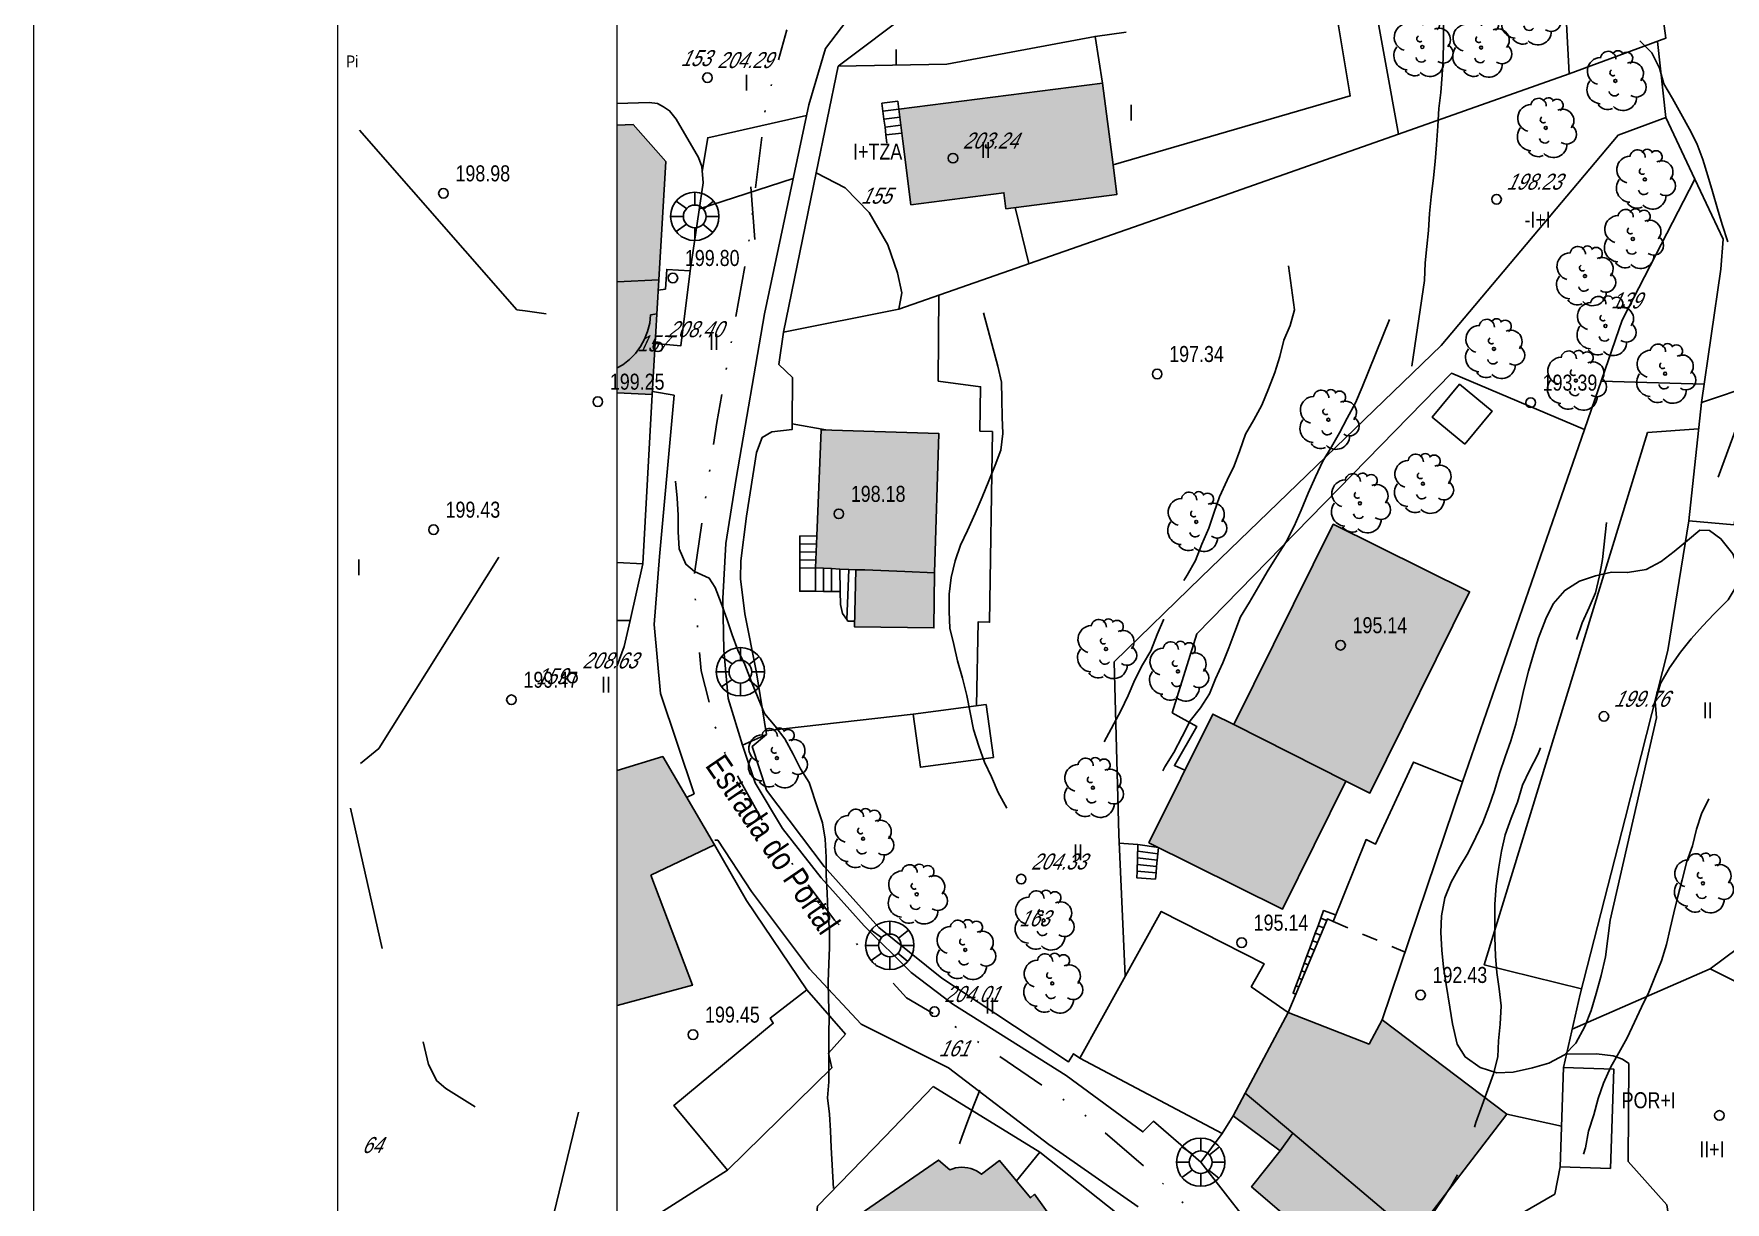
# Model space of a CAD drawing. Header units: metres. Extents: x 523256 to 524015, y 4669220 to 4669814.
# Drawn here: x 523256.1 to 523361.8, y 4669405.9 to 4669478.9 of the extents above; entities that cross this region are included whole.
import ezdxf

# ---------------------------------------------------------------- set-up
doc = ezdxf.new("R2010")
doc.units = ezdxf.units.M
doc.header["$MEASUREMENT"] = 0
doc.linetypes.add('DISCONT', pattern=[2, 1, -1])
doc.linetypes.add('MORSE_D', pattern=[31.75, 12.7, -6.35, 0, -6.35, 0, -6.35])
for name, color, linetype in [('031006 Cota terreno', 9, 'Continuous'), ('031007 Cota edificio', 7, 'Continuous'), ('032011 Curva cada 1 m', 40, 'Continuous'), ('033006 Texto cota terreno', 9, 'Continuous'), ('033007 Texto cota edificio', 9, 'Continuous'), ('052004 Porche Tejavana', 7, 'Continuous'), ('052006 Division alturas', 9, 'Continuous'), ('052007 Medianera principal', 7, 'Continuous'), ('052016 Cobertizo', 7, 'Continuous'), ('052019 Cubierta edificio auxiliar', 9, 'DISCONT'), ('052020 Edificacion alero', 2, 'Continuous'), ('052027 Edificacion por pie_alero', 2, 'Continuous'), ('052028 Edificacion pie nuevo', 2, 'Continuous'), ('053000 Textos varios', 7, 'Continuous'), ('053006 Texto altura edificio', 7, 'Continuous'), ('053009 Texto altura edificio predominante', 7, 'Continuous'), ('063001 Texto via urbana', 7, 'Continuous'), ('063002 Texto portal', 7, 'Continuous'), ('072001 Borde aglomerado u hormigon', 7, 'Continuous'), ('072004 Bordillo Acera', 1, 'Continuous'), ('072013 Escaleras', 1, 'Continuous'), ('072027 Pavimento', 9, 'Continuous'), ('082001 Valla Alambrada', 7, 'ALAMBRADA'), ('082002 Muro Tapia', 6, 'Continuous'), ('082003 Puerta', 7, 'Continuous'), ('101001 Arbol', 3, 'Continuous'), ('102002 Zona arbolada', 3, 'MASA'), ('102006 Seto', 3, 'SETO'), ('141001 Farola baculo', 7, 'Continuous'), ('192006 Paso cebra', 9, 'Continuous'), ('202001 Eje Calle', 254, 'MORSE_D'), ('990001 Sombreados', 7, 'Continuous')]:
    doc.layers.add(name, color=color, linetype=linetype)
doc.layers.add('992006 Lineas cajetin', color=7, linetype='Continuous', lineweight=0)
doc.styles.get("Standard").update_dxf_attribs({"font": 'arial.ttf'})
doc.linetypes.add('ALAMBRADA', pattern='A,3,[131,GEOGRAMA.SHX,S=0.5,R=0,X=0,Y=0],3', length=6)
doc.linetypes.add('MASA', pattern='A,0.0001,[130,GEOGRAMA.SHX,S=0.5,R=180,X=0,Y=0],-2.9', length=2.9001)
doc.linetypes.add('SETO', pattern='A,0,-1.2,1,[135,GEOGRAMA.SHX,S=0.4,R=0,X=0.5,Y=-0.5],1', length=3.2)

# ---------------------------------------------------------------- blocks, each defined once
blk = doc.blocks.new('COTAP')
at = {"color": 0}
blk.add_circle((0, 0), 0.3, dxfattribs=at)
blk = doc.blocks.new('FAROLAG')
at = {"color": 0}
for p, q in [((0, 0.71), (0, 1.51)), ((-0.71, 0), (-1.51, 0)), ((-1.17, 0.96), (-0.51, 0.49)), ((1.17, 0.95), (0.55, 0.45)), ((0.71, 0), (1.51, 0)), ((-1.17, -0.95), (-0.51, -0.48)), ((0, -0.71), (0, -1.51)), ((1.13, -1), (0.51, -0.49))]:
    blk.add_line(p, q, dxfattribs=at)
for radius in [1.51, 0.71]:
    blk.add_circle((0, 0), radius, dxfattribs=at)
blk = doc.blocks.new('ARBOL')
at = {"color": 0}
blk.add_circle((0, 0), 0.0939, dxfattribs=at)
for centre, radius, start, end in [((-0.9, 0.61), 0.852, 92.28, 254.58), ((-0.45, 1.37), 0.48, 359.2878, 173.6078), ((0.16, 1.55), 0.336, 23.1565, 160.4665), ((0.7, 1.41), 0.384, 301.578, 139.328), ((1.05, 0.46), 0.708, 319.8556, 114.7656), ((-0.15, 0.51), 0.192, 119.14, 310.56), ((1.31, -0.4), 0.612, 235.5275, 62.0275), ((-0.89, -0.54), 0.888, 142.64, 266.54), ((-0.06, -0.61), 0.336, 189.64, 323.88), ((0.48, -1), 0.852, 224.67, 0.24), ((-0.48, -1.08), 0.72, 213.78, 295.32)]:
    blk.add_arc(centre, radius, start, end, dxfattribs=at)

msp = doc.modelspace()

# ---------------------------------------------------------------- hatches: boundary and pattern name
at = {"layer": '990001 Sombreados', "true_color": 0xafafaf}
for points in [[(523322.89849, 4669475.85038), (523310.15849, 4669474.22038), (523310.21849, 4669473.73038), (523310.28849, 4669473.23038), (523310.34849, 4669472.73038), (523310.41849, 4669472.22038), (523310.91849, 4669468.25038), (523316.72849, 4669469.00038), (523316.85849, 4669468.00038), (523323.78849, 4669468.89038), (523323.54849, 4669470.75038)], [(523292.54849, 4669473.21679), (523292.54849, 4669463.43026), (523295.16648, 4669463.55029), (523295.59849, 4669470.95038), (523293.55849, 4669473.26038)], [(523292.54849, 4669463.43026), (523295.16648, 4669463.55029), (523294.74849, 4669456.39038), (523292.54849, 4669456.49375)], [(523305.30849, 4669454.18038), (523305.02849, 4669447.55038), (523305.00849, 4669447.05038), (523304.98849, 4669446.55038), (523304.96849, 4669446.05038), (523304.94849, 4669445.55038), (523305.44849, 4669445.53038), (523305.94849, 4669445.51038), (523306.47849, 4669445.48038), (523307.03849, 4669445.46038), (523307.47849, 4669445.44038), (523307.38849, 4669441.87038), (523312.35849, 4669441.80038), (523312.39849, 4669445.24038), (523312.66849, 4669453.95038)], [(523338.09849, 4669432.23038), (523339.60849, 4669431.48038), (523345.83849, 4669444.06038), (523337.31849, 4669448.28038), (523331.10849, 4669435.76038)], [(523338.09849, 4669432.23038), (523334.13849, 4669424.22038), (523325.78849, 4669428.37038), (523329.77849, 4669436.42038), (523331.10849, 4669435.76038)], [(523292.54849, 4669418.20577), (523292.54849, 4669432.88941), (523295.40849, 4669433.76038), (523298.64849, 4669428.25038), (523294.65849, 4669426.35038), (523297.25849, 4669419.47038)], [(523331.81023, 4669412.72892), (523334.49849, 4669417.77038), (523339.55849, 4669415.79038), (523340.36849, 4669417.31038), (523348.16849, 4669411.42038), (523342.34849, 4669403.83038), (523341.93849, 4669404.18038), (523334.79065, 4669410.21336)], [(523333.99849, 4669409.12038), (523334.79065, 4669410.21336), (523331.81023, 4669412.72892), (523331.04849, 4669411.30038)], [(523333.99849, 4669409.12038), (523332.20849, 4669406.87038), (523334.66849, 4669404.76038), (523333.21849, 4669403.03038), (523336.26849, 4669397.41038), (523336.27853, 4669397.39043), (523341.10849, 4669403.16038), (523341.93849, 4669404.18038), (523334.79065, 4669410.21336)], [(523321.44849, 4669402.49038), (523318.63849, 4669406.41038), (523318.39849, 4669406.18038), (523316.45849, 4669408.51038), (523315.33849, 4669407.66038), (523315.17849, 4669407.77038), (523315.01849, 4669407.87038), (523314.83849, 4669407.95038), (523314.65849, 4669408.01038), (523314.46849, 4669408.05038), (523314.27849, 4669408.08038), (523314.08849, 4669408.09038), (523313.89849, 4669408.08038), (523313.70849, 4669408.05038), (523313.52849, 4669408.00038), (523313.34849, 4669407.93038), (523312.64849, 4669408.54038), (523306.53849, 4669404.32038), (523313.25849, 4669394.97038), (523317.18849, 4669397.81038), (523322.19849, 4669401.44038)]]:
    msp.add_hatch(color=253, dxfattribs=at).paths.add_polyline_path(points, flags=0)

# ---------------------------------------------------------------- linework, layer by layer
at = {"layer": '032011 Curva cada 1 m'}
for points, elevation in [([(523344.07, 4669482.08), (523344.19, 4669480.58), (523344.2, 4669479.47), (523344.2, 4669478.41), (523344.19, 4669477.38), (523344.13, 4669476.36), (523344.03, 4669475.26), (523343.92, 4669474.26), (523343.85, 4669473.16), (523343.76, 4669472), (523343.69, 4669470.95), (523343.57, 4669469.93), (523343.43, 4669468.75), (523343.34, 4669467.71), (523343.27, 4669466.64), (523343.17, 4669465.63), (523343.06, 4669464.61), (523343.02, 4669463.51), (523342.22, 4669458.15)], 194), ([(523356.47, 4669478.5), (523357.22, 4669477.75), (523357.71, 4669476.78), (523357.98, 4669475.8), (523358.52, 4669474.88), (523359.04, 4669473.95), (523359.58, 4669472.98), (523360.04, 4669472.08), (523360.42, 4669471.07), (523360.72, 4669470.05), (523361.02, 4669469.07), (523361.34, 4669467.99), (523361.63, 4669467.02), (523361.98, 4669465.92)], 193), ([(523276.45, 4669472.9), (523286.29, 4669461.69), (523286.8, 4669461.61), (523288.11, 4669461.44)], 199), ([(523301.16, 4669466.07), (523300.91, 4669469.37)], 198), ([(523327.97, 4669444.77), (523328.18, 4669445.1), (523328.71, 4669446.01), (523329.09, 4669447.03), (523329.53, 4669448.03), (523329.88, 4669449.04), (523330.21, 4669449.99), (523330.69, 4669451.03), (523331.12, 4669451.94), (523331.48, 4669452.88), (523331.83, 4669453.9), (523332.35, 4669454.81), (523332.85, 4669455.73), (523333.27, 4669456.75), (523333.67, 4669457.76), (523333.97, 4669458.76), (523334.22, 4669459.78), (523334.63, 4669460.71), (523334.9, 4669461.68), (523334.51, 4669464.42)], 197), ([(523316.92, 4669430.54), (523316.38, 4669431.52), (523315.95, 4669432.5), (523315.51, 4669433.42), (523315.16, 4669434.42), (523314.82, 4669435.45), (523314.63, 4669436.52), (523314.41, 4669437.58), (523314.14, 4669438.65), (523313.83, 4669439.74), (523313.59, 4669440.77), (523313.34, 4669441.79), (523313.3, 4669442.82), (523313.31, 4669443.91), (523313.43, 4669444.96), (523313.68, 4669445.99), (523314.01, 4669446.97), (523314.46, 4669447.89), (523314.94, 4669448.96), (523315.36, 4669449.97), (523315.79, 4669451), (523316.19, 4669451.98), (523316.54, 4669452.92), (523316.66, 4669453.95), (523316.63, 4669454.97), (523316.59, 4669456.1), (523316.57, 4669457.15), (523316.35, 4669458.17), (523315.46, 4669461.49)], 198), ([(523326.66, 4669432.87), (523326.78, 4669433.12), (523327.36, 4669434.01), (523327.88, 4669435.02), (523328.37, 4669435.99), (523329.01, 4669436.8), (523329.57, 4669437.68), (523329.95, 4669438.62), (523330.41, 4669439.62), (523330.79, 4669440.56), (523331.16, 4669441.55), (523331.51, 4669442.49), (523332.08, 4669443.42), (523332.67, 4669444.41), (523333.18, 4669445.3), (523333.77, 4669446.24), (523334.38, 4669447.18), (523334.87, 4669448.17), (523335.3, 4669449.16), (523335.74, 4669450.22), (523336.2, 4669451.24), (523336.66, 4669452.23), (523337.21, 4669453.12), (523337.7, 4669454), (523338.18, 4669454.92), (523338.7, 4669455.86), (523339.13, 4669456.84), (523340.84, 4669461.08)], 196), ([(523362.49, 4669454.28), (523361.37, 4669451.22)], 193), ([(523296.2, 4669450.98), (523296.3, 4669449.92), (523296.36, 4669448.85), (523296.38, 4669447.8), (523296.44, 4669446.75), (523296.84, 4669445.78), (523297.39, 4669445.32), (523298.31, 4669444.91), (523298.69, 4669444.33), (523299.05, 4669443.35), (523299.42, 4669442.36), (523299.75, 4669441.36), (523300.09, 4669440.41), (523300.54, 4669439.51), (523300.95, 4669438.43), (523301.36, 4669437.42), (523301.77, 4669436.45), (523302.43, 4669435.67), (523303.03, 4669434.86), (523303.55, 4669433.91), (523304.01, 4669433), (523304.55, 4669432.13), (523304.59, 4669432.02), (523305.05, 4669430.61), (523305.4, 4669429.61), (523305.55, 4669428.6), (523305.61, 4669427.48), (523305.62, 4669426.34), (523305.68, 4669425.25), (523305.73, 4669424.07), (523305.82, 4669422.91), (523305.82, 4669421.83), (523305.78, 4669420.81), (523305.74, 4669419.68), (523305.76, 4669418.6), (523305.8, 4669417.48), (523305.78, 4669416.45), (523305.79, 4669415.43), (523305.79, 4669414.43), (523305.79, 4669413.43), (523305.71, 4669412.43), (523305.82, 4669411.41), (523305.89, 4669410.36), (523305.93, 4669409.32), (523306.07, 4669406.77)], 199), ([(523354.39, 4669448.38), (523354.15, 4669446.08), (523353.95, 4669445.06), (523353.7, 4669443.99), (523353.3, 4669443.07), (523352.88, 4669442.11), (523352.51, 4669441.08)], 192), ([(523285.17, 4669446.22), (523277.66, 4669434.27), (523276.51, 4669433.33)], 199), ([(523323, 4669434.68), (523324.03, 4669436.61), (523324.49, 4669437.57), (523324.92, 4669438.56), (523325.4, 4669439.5), (523325.91, 4669440.36), (523326.3, 4669441.38), (523326.7, 4669442.31), (523326.71, 4669442.34)], 197), ([(523350.27, 4669434.31), (523350.1, 4669433.88), (523349.57, 4669432.88), (523349.14, 4669431.97), (523348.83, 4669430.92), (523348.43, 4669429.9), (523348.05, 4669428.87), (523347.82, 4669427.84), (523347.67, 4669426.84), (523347.5, 4669425.69), (523347.41, 4669424.54), (523347.42, 4669423.52), (523347.41, 4669422.47), (523347.45, 4669421.29), (523347.54, 4669420.26), (523347.68, 4669419.24), (523347.81, 4669418.18), (523347.74, 4669417.03), (523347.65, 4669415.99), (523347.6, 4669414.99), (523347.33, 4669413.94), (523346.98, 4669412.95), (523346.62, 4669411.98), (523346.22, 4669410.89), (523346.14, 4669410.59)], 192), ([(523360.78, 4669431.11), (523360.32, 4669430.19), (523360.02, 4669429.23), (523359.77, 4669428.18), (523359.42, 4669427.21), (523359.12, 4669426.06), (523358.85, 4669425.02), (523358.6, 4669424), (523358.37, 4669423.01), (523358.14, 4669422.02), (523357.82, 4669420.99), (523357.41, 4669419.98), (523357.03, 4669419.03), (523356.58, 4669418.1), (523356.14, 4669417.16), (523355.68, 4669416.19), (523355.17, 4669415.25), (523354.66, 4669414.37), (523354.2, 4669413.35), (523353.87, 4669412.39), (523353.6, 4669411.37), (523353.27, 4669410.34), (523353.08, 4669409.3), (523352.96, 4669408.91)], 191), ([(523275.88, 4669430.54), (523277.86, 4669421.76)], 199), ([(523280.43, 4669415.93), (523280.76, 4669414.52), (523281.28, 4669413.49), (523281.85, 4669413.01), (523283.69, 4669411.87)], 199), ([(523313.96, 4669409.56), (523314.1, 4669409.98), (523314.48, 4669411), (523314.85, 4669411.98), (523315.22, 4669412.9)], 196), ([(523288.6, 4669405.19), (523290.14, 4669411.53)], 198), ([(523345.09, 4669407.62), (523344.67, 4669406.89), (523344.1, 4669406.04), (523343.52, 4669405.18)], 192)]:
    msp.add_lwpolyline(points, dxfattribs=dict(at, elevation=elevation))
at = {"layer": '052004 Porche Tejavana', "flags": 128}
for points in [[(523310.15849, 4669461.73038), (523302.94849, 4669460.29038), (523304.98849, 4669470.24038), (523306.79849, 4669469.31038), (523308.30849, 4669467.76038), (523309.46849, 4669465.75038), (523310.06849, 4669463.99038), (523310.34849, 4669462.75038), (523310.15849, 4669461.73038)], [(523363.68849, 4669457.01038), (523362.37849, 4669448.24038), (523359.53849, 4669448.50038), (523360.32849, 4669455.89038), (523363.68849, 4669457.01038)], [(523315.62849, 4669437.02038), (523311.05849, 4669436.40038), (523311.50849, 4669433.09038), (523316.07849, 4669433.71038), (523315.62849, 4669437.02038)], [(523340.36849, 4669417.31038), (523345.38849, 4669432.18038), (523342.32849, 4669433.41038), (523339.94849, 4669428.28038), (523339.36849, 4669428.57038), (523337.29849, 4669423.45038), (523336.94849, 4669423.61038), (523334.49849, 4669417.77038)], [(523373.70849, 4669419.56038), (523368.03849, 4669421.95038), (523368.47849, 4669424.36038), (523370.06849, 4669426.04038), (523369.41849, 4669426.84038), (523360.86849, 4669420.50038), (523370.03849, 4669415.92038), (523371.05849, 4669418.04038), (523373.69849, 4669417.00038), (523374.58849, 4669418.87038)], [(523331.04849, 4669411.30038), (523330.37849, 4669410.21038), (523321.47849, 4669414.92038), (523326.55849, 4669424.08038), (523332.98849, 4669420.81038), (523332.18849, 4669419.37038), (523334.49849, 4669417.77038)], [(523354.63849, 4669408.01038), (523354.85849, 4669414.22038), (523351.70849, 4669414.33038), (523351.49849, 4669408.12038), (523354.63849, 4669408.01038)]]:
    msp.add_lwpolyline(points, dxfattribs=at)
at = {"layer": '052006 Division alturas', "flags": 128}
for points in [[(523295.04849, 4669461.42038), (523294.64849, 4669461.36038), (523294.58849, 4669460.84038), (523294.45849, 4669460.33038), (523294.26849, 4669459.84038), (523294.00849, 4669459.38038), (523293.69849, 4669458.95038), (523293.32849, 4669458.58038), (523292.90849, 4669458.25038), (523292.54849, 4669458.04691)], [(523307.47849, 4669445.44038), (523307.53849, 4669445.44038), (523308.03849, 4669445.42038), (523308.52849, 4669445.40038), (523309.02849, 4669445.38038), (523309.52849, 4669445.36038), (523310.02849, 4669445.34038), (523310.52849, 4669445.32038), (523312.39849, 4669445.24038)]]:
    msp.add_lwpolyline(points, dxfattribs=at)
at = {"layer": '052007 Medianera principal', "flags": 128}
for points in [[(523292.54849, 4669463.43026), (523295.16648, 4669463.55029)], [(523331.10849, 4669435.76038), (523338.09849, 4669432.23038)], [(523334.79065, 4669410.21336), (523331.81023, 4669412.72892)], [(523333.99849, 4669409.12038), (523334.79065, 4669410.21336)], [(523341.93849, 4669404.18038), (523334.79065, 4669410.21336)]]:
    msp.add_lwpolyline(points, dxfattribs=at)
at = {"layer": '052016 Cobertizo', "flags": 128}
for points in [[(523352.05849, 4669476.42038), (523351.70849, 4669483.14038), (523357.31849, 4669484.54038), (523358.10849, 4669478.66038), (523352.05849, 4669476.42038)], [(523337.44849, 4669480.56038), (523338.37849, 4669475.05038), (523323.54849, 4669470.75038)], [(523322.89849, 4669475.85038), (523322.42849, 4669478.77038), (523324.37849, 4669479.04038)], [(523294.74849, 4669456.39038), (523294.16849, 4669445.81038), (523292.54849, 4669445.88147)], [(523345.53849, 4669453.29038), (523347.23849, 4669455.35038), (523345.20849, 4669457.03038), (523343.49849, 4669454.97038), (523345.53849, 4669453.29038)], [(523306.81849, 4669416.42038), (523305.75849, 4669415.22038), (523305.96849, 4669414.30038), (523299.45849, 4669407.90038), (523296.10849, 4669411.96038), (523302.30849, 4669417.09038), (523302.12849, 4669417.41038), (523304.40849, 4669419.19038), (523306.81849, 4669416.42038)]]:
    msp.add_lwpolyline(points, dxfattribs=at)
at = {"layer": '052019 Cubierta edificio auxiliar', "flags": 128}
msp.add_lwpolyline([(523337.29849, 4669423.45038), (523341.79849, 4669421.54038)], dxfattribs=at)
at = {"layer": '052020 Edificacion alero', "flags": 128}
for points in [[(523294.74849, 4669456.39038), (523292.54849, 4669456.49375)], [(523331.10849, 4669435.76038), (523337.31849, 4669448.28038), (523345.83849, 4669444.06038), (523339.60849, 4669431.48038), (523338.09849, 4669432.23038)], [(523325.78849, 4669428.37038), (523329.77849, 4669436.42038), (523331.10849, 4669435.76038)], [(523338.09849, 4669432.23038), (523334.13849, 4669424.22038), (523325.78849, 4669428.37038)], [(523294.65849, 4669426.35038), (523297.25849, 4669419.47038), (523292.54849, 4669418.20577)], [(523341.93849, 4669404.18038), (523342.34849, 4669403.83038), (523348.16849, 4669411.42038), (523340.36849, 4669417.31038), (523339.55849, 4669415.79038), (523334.49849, 4669417.77038), (523331.81023, 4669412.72892)], [(523331.81023, 4669412.72892), (523331.04849, 4669411.30038), (523333.99849, 4669409.12038)], [(523321.44849, 4669402.49038), (523318.63849, 4669406.41038), (523318.39849, 4669406.18038), (523316.45849, 4669408.51038), (523315.33849, 4669407.66038), (523315.17849, 4669407.77038), (523315.01849, 4669407.87038), (523314.83849, 4669407.95038), (523314.65849, 4669408.01038), (523314.46849, 4669408.05038), (523314.27849, 4669408.08038), (523314.08849, 4669408.09038), (523313.89849, 4669408.08038), (523313.70849, 4669408.05038), (523313.52849, 4669408.00038), (523313.34849, 4669407.93038), (523312.64849, 4669408.54038), (523306.53849, 4669404.32038)], [(523333.99849, 4669409.12038), (523332.20849, 4669406.87038), (523334.66849, 4669404.76038), (523333.21849, 4669403.03038)]]:
    msp.add_lwpolyline(points, dxfattribs=at)
at = {"layer": '052027 Edificacion por pie_alero', "flags": 128}
for points in [[(523322.89849, 4669475.85038), (523310.15849, 4669474.22038), (523310.21849, 4669473.73038), (523310.28849, 4669473.23038), (523310.34849, 4669472.73038), (523310.41849, 4669472.22038), (523310.91849, 4669468.25038), (523316.72849, 4669469.00038), (523316.85849, 4669468.00038), (523323.78849, 4669468.89038), (523323.54849, 4669470.75038), (523322.89849, 4669475.85038)], [(523307.47849, 4669445.44038), (523307.03849, 4669445.46038), (523306.47849, 4669445.48038), (523305.94849, 4669445.51038), (523305.44849, 4669445.53038), (523304.94849, 4669445.55038), (523304.96849, 4669446.05038), (523304.98849, 4669446.55038), (523305.00849, 4669447.05038), (523305.02849, 4669447.55038), (523305.30849, 4669454.18038)]]:
    msp.add_lwpolyline(points, dxfattribs=at)
at = {"layer": '052028 Edificacion pie nuevo', "flags": 128}
for points in [[(523292.54849, 4669473.21679), (523293.55849, 4669473.26038), (523295.59849, 4669470.95038), (523295.16648, 4669463.55029)], [(523295.16648, 4669463.55029), (523294.74849, 4669456.39038)], [(523307.47849, 4669445.44038), (523307.38849, 4669441.87038), (523312.35849, 4669441.80038), (523312.39849, 4669445.24038), (523312.66849, 4669453.95038), (523305.30849, 4669454.18038)], [(523294.65849, 4669426.35038), (523298.64849, 4669428.25038), (523295.40849, 4669433.76038), (523292.54849, 4669432.88941)]]:
    msp.add_lwpolyline(points, dxfattribs=at)
at = {"layer": '072001 Borde aglomerado u hormigon', "flags": 128}
for points in [[(523296.89849, 4669431.21038), (523297.36849, 4669431.44038), (523295.26849, 4669437.70038), (523294.87849, 4669442.02038), (523295.20849, 4669446.27038), (523296.11849, 4669456.34038)], [(523329.02849, 4669408.41038), (523326.07849, 4669410.97038), (523325.41849, 4669410.30038), (523320.61849, 4669413.82038), (523313.53849, 4669418.29038), (523310.92849, 4669420.27038), (523307.99849, 4669423.18038), (523305.30849, 4669426.19038), (523302.88849, 4669429.26038), (523301.18849, 4669432.12038), (523300.50849, 4669434.10038), (523300.38849, 4669434.48038)], [(523325.12849, 4669405.62038), (523319.53849, 4669409.51038), (523313.26849, 4669414.31038), (523307.80849, 4669417.03038), (523304.57849, 4669420.49038), (523300.94849, 4669425.32038), (523298.84849, 4669428.53038), (523298.65849, 4669428.54038)], [(523329.02849, 4669408.41038), (523330.37849, 4669410.21038)], [(523333.21849, 4669403.03038), (523329.02849, 4669408.41038)]]:
    msp.add_lwpolyline(points, dxfattribs=at)
at = {"layer": '072004 Bordillo Acera', "flags": 128}
for points in [[(523336.09849, 4669573.16038), (523334.58849, 4669573.84038), (523329.08849, 4669550.69038), (523326.50849, 4669539.38038), (523323.97849, 4669526.85038), (523321.44849, 4669519.14038), (523316.40849, 4669503.48038), (523310.64849, 4669484.68038), (523305.56849, 4669478.01038), (523304.53849, 4669474.50038), (523301.76849, 4669461.42038), (523299.98849, 4669451.13038), (523299.35849, 4669447.07038), (523299.16849, 4669443.63038), (523299.21849, 4669440.40038), (523299.49849, 4669437.39038), (523300.38849, 4669434.48038), (523301.88849, 4669435.14038)], [(523306.37849, 4669476.90038), (523311.04849, 4669480.42038)], [(523297.11849, 4669464.12038), (523297.93849, 4669469.62038), (523297.84849, 4669470.64038), (523297.64849, 4669471.20038), (523296.23849, 4669473.59038), (523295.82849, 4669474.12038), (523295.45849, 4669474.36038), (523295.07849, 4669474.58038), (523294.54849, 4669474.64038), (523292.54849, 4669474.57118)]]:
    msp.add_lwpolyline(points, dxfattribs=at)
at = {"layer": '072013 Escaleras', "flags": 128}
for points in [[(523309.16849, 4669474.10038), (523310.15849, 4669474.22038), (523310.09849, 4669474.72038), (523309.10849, 4669474.59038), (523309.16849, 4669474.10038)], [(523309.16849, 4669474.10038), (523309.22849, 4669473.60038)], [(523309.22849, 4669473.60038), (523310.21849, 4669473.73038)], [(523309.22849, 4669473.60038), (523309.29849, 4669473.10038)], [(523309.29849, 4669473.10038), (523310.28849, 4669473.23038)], [(523309.29849, 4669473.10038), (523309.35849, 4669472.61038)], [(523309.35849, 4669472.61038), (523310.34849, 4669472.73038)], [(523309.35849, 4669472.61038), (523309.41849, 4669472.09038)], [(523303.96849, 4669447.04038), (523303.96849, 4669447.54038), (523305.02849, 4669447.55038)], [(523303.96849, 4669447.04038), (523305.00849, 4669447.05038)], [(523303.96849, 4669446.54038), (523303.96849, 4669447.04038)], [(523303.96849, 4669446.54038), (523304.98849, 4669446.55038)], [(523303.96849, 4669446.04038), (523303.96849, 4669446.54038)], [(523303.96849, 4669446.04038), (523304.96849, 4669446.05038)], [(523303.96849, 4669445.54038), (523303.96849, 4669446.04038)], [(523304.95849, 4669444.09038), (523304.94849, 4669445.55038), (523303.96849, 4669445.54038)], [(523304.95849, 4669444.09038), (523303.96849, 4669444.09038), (523303.96849, 4669445.54038)], [(523305.45849, 4669444.08038), (523305.44849, 4669445.53038)], [(523305.95849, 4669444.08038), (523305.94849, 4669445.51038)], [(523306.48849, 4669444.08038), (523306.47849, 4669445.48038)], [(523306.90849, 4669442.33038), (523306.96849, 4669443.85038), (523307.03849, 4669445.46038)], [(523305.45849, 4669444.08038), (523304.95849, 4669444.09038)], [(523305.95849, 4669444.08038), (523305.45849, 4669444.08038)], [(523306.48849, 4669444.08038), (523305.95849, 4669444.08038)], [(523306.90849, 4669442.33038), (523306.64849, 4669442.70038), (523306.50849, 4669443.26038), (523306.48849, 4669444.08038)], [(523306.90849, 4669442.33038), (523306.97849, 4669442.23038), (523307.40849, 4669442.23038)], [(523326.27472, 4669426.89076), (523326.38849, 4669428.07038), (523325.10849, 4669428.26038), (523325.08055, 4669427.43013)], [(523325.09849, 4669427.84038), (523326.34849, 4669427.68038)], [(523325.05261, 4669426.6), (523325.03849, 4669426.18038), (523326.19849, 4669426.10038), (523326.23613, 4669426.4906)], [(523325.05261, 4669426.6), (523325.08055, 4669427.43013)], [(523325.05261, 4669426.6), (523326.23613, 4669426.4906)], [(523325.06849, 4669427.01038), (523326.27472, 4669426.89076)], [(523325.08055, 4669427.43013), (523326.30849, 4669427.28038)], [(523326.27472, 4669426.89076), (523326.23613, 4669426.4906)], [(523336.36191, 4669423.18915), (523336.5346, 4669423.65813)], [(523336.5346, 4669423.65813), (523336.70849, 4669424.13038), (523337.45849, 4669423.86038)], [(523336.90849, 4669423.52038), (523336.5346, 4669423.65813)], [(523335.84262, 4669421.77887), (523336.18921, 4669422.72013)], [(523336.32849, 4669422.14038), (523336.01849, 4669422.25038)], [(523336.18921, 4669422.72013), (523336.36191, 4669423.18915)], [(523336.52849, 4669422.60038), (523336.18921, 4669422.72013)], [(523336.71849, 4669423.06038), (523336.36191, 4669423.18915)], [(523335.15386, 4669419.90834), (523335.66992, 4669421.30985)], [(523335.66992, 4669421.30985), (523335.84262, 4669421.77887)], [(523335.93849, 4669421.21038), (523335.66992, 4669421.30985)], [(523336.13849, 4669421.67038), (523335.84262, 4669421.77887)], [(523335.55849, 4669420.29038), (523335.32849, 4669420.37038)], [(523335.74849, 4669420.75038), (523335.49849, 4669420.84038)], [(523334.97849, 4669418.91038), (523334.80849, 4669418.97038), (523334.98119, 4669419.43939)], [(523334.98119, 4669419.43939), (523335.15386, 4669419.90834)], [(523335.16849, 4669419.37038), (523334.98119, 4669419.43939)], [(523335.35849, 4669419.83038), (523335.15386, 4669419.90834)]]:
    msp.add_lwpolyline(points, dxfattribs=at)
at = {"layer": '072027 Pavimento', "flags": 128}
for points in [[(523312.66849, 4669462.61038), (523312.62849, 4669457.23038), (523315.26849, 4669456.87038), (523315.22849, 4669454.10038), (523316.00849, 4669454.07038), (523315.83849, 4669442.15038), (523315.12849, 4669442.19038), (523315.00849, 4669436.94038)], [(523360.49849, 4669457.04038), (523354.05849, 4669457.22038)], [(523360.14849, 4669454.25038), (523356.95849, 4669454.01038), (523346.74849, 4669420.74038), (523352.82849, 4669419.25038)], [(523311.05849, 4669436.40038), (523301.85849, 4669435.36038)], [(523351.89849, 4669415.16038), (523353.76849, 4669415.19038), (523354.81849, 4669415.05038), (523355.38849, 4669414.85038), (523355.77849, 4669414.57038), (523355.73849, 4669408.46038), (523358.15849, 4669405.74038), (523358.27849, 4669404.93038), (523357.92849, 4669404.04038), (523357.48849, 4669403.73038), (523356.77849, 4669403.63038), (523354.83849, 4669403.44038), (523353.97849, 4669402.08038), (523355.77849, 4669400.33038), (523356.62849, 4669398.52038), (523356.90849, 4669397.41038), (523356.69849, 4669396.33038), (523356.21849, 4669395.00038), (523358.71849, 4669392.92038)], [(523351.58849, 4669410.67038), (523348.16849, 4669411.42038)]]:
    msp.add_lwpolyline(points, dxfattribs=at)
at = {"layer": '082001 Valla Alambrada', "flags": 128}
for points in [[(523341.38813, 4669472.66237), (523339.76849, 4669481.63038)], [(523358.09849, 4669473.70038), (523357.57849, 4669478.46038)], [(523352.05849, 4669476.42038), (523341.38813, 4669472.66237)], [(523358.09849, 4669473.70038), (523355.11849, 4669472.60038), (523344.05849, 4669459.46038), (523329.05849, 4669444.98038), (523323.62849, 4669439.67038), (523323.91849, 4669428.88038), (523324.30849, 4669420.03038)], [(523359.91652, 4669469.84657), (523358.09849, 4669473.70038)], [(523341.38813, 4669472.66237), (523330.84849, 4669468.95038), (523310.15849, 4669461.73038)], [(523359.91652, 4669469.84657), (523355.36849, 4669461.04038), (523353.01735, 4669454.21087)], [(523361.54849, 4669464.23038), (523361.68849, 4669466.09038), (523359.91652, 4669469.84657)], [(523318.28849, 4669464.57038), (523317.43849, 4669468.08038)], [(523327.24849, 4669436.49038), (523328.77849, 4669441.43038), (523344.69849, 4669457.72038), (523353.01735, 4669454.21087)], [(523353.01735, 4669454.21087), (523351.58849, 4669450.06038), (523345.38849, 4669432.18038)]]:
    msp.add_lwpolyline(points, dxfattribs=at)
at = {"layer": '082002 Muro Tapia', "flags": 128}
for points in [[(523322.42849, 4669478.77038), (523313.15849, 4669477.03038), (523306.37849, 4669476.90038), (523304.98849, 4669470.24038)], [(523294.93849, 4669459.57038), (523296.52849, 4669459.43038), (523297.11849, 4669464.12038), (523295.65849, 4669464.21038), (523295.56849, 4669462.98038), (523295.12849, 4669462.91038)], [(523360.32849, 4669455.89038), (523361.54849, 4669464.23038)], [(523302.94849, 4669460.29038), (523302.66849, 4669458.27038), (523303.50849, 4669457.46038)], [(523296.11849, 4669456.34038), (523294.75849, 4669456.57038)], [(523302.21849, 4669454.05038), (523301.61849, 4669453.71038), (523301.26849, 4669452.77038), (523300.63849, 4669448.78038), (523300.28849, 4669445.99038), (523300.26849, 4669444.86038), (523300.52849, 4669442.68038), (523301.24849, 4669439.11038)], [(523351.70849, 4669414.33038), (523352.73849, 4669418.92038), (523355.56849, 4669429.88038), (523358.21849, 4669440.38038), (523359.53849, 4669448.50038)], [(523293.36737, 4669442.27039), (523294.16849, 4669445.81038)], [(523293.36737, 4669442.27039), (523292.54849, 4669442.27398)], [(523292.99849, 4669440.64038), (523293.36737, 4669442.27039)], [(523328.03849, 4669432.91038), (523327.38849, 4669433.20038), (523328.78849, 4669435.63038), (523327.24849, 4669436.49038)], [(523325.10849, 4669428.26038), (523323.93849, 4669428.34038)], [(523304.40849, 4669419.19038), (523300.63849, 4669424.76038)], [(523352.24849, 4669416.73038), (523360.86849, 4669420.50038)], [(523312.29849, 4669413.13038), (523318.96849, 4669409.04038), (523317.50849, 4669407.25038)], [(523311.91012, 4669391.3216), (523304.82849, 4669403.19038), (523305.08849, 4669405.65038), (523309.28849, 4669410.00038)], [(523292.54849, 4669404.64089), (523293.84849, 4669404.34038), (523299.45849, 4669407.90038)], [(523343.11849, 4669401.76038), (523351.15849, 4669406.42038), (523351.49849, 4669408.12038)]]:
    msp.add_lwpolyline(points, dxfattribs=at)
at = {"layer": '082003 Puerta', "flags": 128}
for points in [[(523303.50849, 4669457.46038), (523303.4907, 4669454.55998)], [(523303.4907, 4669454.55998), (523303.48849, 4669454.20038), (523302.21849, 4669454.05038)], [(523303.4907, 4669454.55998), (523305.60849, 4669454.17038)], [(523292.54849, 4669439.45617), (523292.99849, 4669440.64038)], [(523301.24849, 4669439.11038), (523301.88849, 4669435.14038)], [(523300.63849, 4669424.76038), (523298.64849, 4669428.25038)], [(523309.28849, 4669410.00038), (523312.29849, 4669413.13038)], [(523318.96849, 4669409.04038), (523325.00849, 4669404.24038)]]:
    msp.add_lwpolyline(points, dxfattribs=at)
at = {"layer": '102002 Zona arbolada', "flags": 128}
msp.add_lwpolyline([(523354.61849, 4669423.54038), (523354.33849, 4669421.25038), (523354.05849, 4669420.08038), (523353.73849, 4669418.95038), (523353.42849, 4669417.88038), (523353.04849, 4669416.88038), (523352.46849, 4669415.84038), (523351.75849, 4669415.12038), (523350.79849, 4669414.60038), (523349.75849, 4669414.30038), (523348.56849, 4669414.04038), (523347.53849, 4669414.00038), (523346.49849, 4669414.32038), (523345.55849, 4669414.99038), (523345.06849, 4669415.79038), (523344.76849, 4669417.05038), (523344.59849, 4669418.09038), (523344.36849, 4669419.51038), (523344.19849, 4669420.60038), (523344.09849, 4669421.67038), (523344.02849, 4669422.77038), (523344.07849, 4669423.80038), (523344.29849, 4669424.93038), (523344.68849, 4669425.91038), (523345.19849, 4669426.85038), (523345.73849, 4669427.75038), (523346.21849, 4669428.73038), (523346.66849, 4669429.63038), (523347.04849, 4669430.61038), (523347.39849, 4669431.64038), (523347.70849, 4669432.71038), (523348.05849, 4669433.75038), (523348.40849, 4669434.75038), (523348.72849, 4669435.79038), (523348.97849, 4669436.82038), (523349.22849, 4669437.95038), (523349.51849, 4669439.09038), (523349.82849, 4669440.15038), (523350.14849, 4669441.19038), (523350.59849, 4669442.36038), (523351.06849, 4669443.30038), (523351.77849, 4669444.14038), (523352.70849, 4669444.73038), (523353.70849, 4669445.06038), (523354.70849, 4669445.29038), (523355.70849, 4669445.26038), (523356.87849, 4669445.46038), (523357.80849, 4669445.95038), (523358.61849, 4669446.57038), (523359.44849, 4669447.26038), (523360.21849, 4669447.91038), (523360.83849, 4669447.88038), (523361.54849, 4669447.37038), (523362.29849, 4669446.43038), (523362.65849, 4669445.44038), (523362.56849, 4669444.50038), (523361.98849, 4669443.56038), (523361.12849, 4669442.68038), (523360.38849, 4669441.90038), (523359.67849, 4669441.12038), (523359.00849, 4669440.28038), (523358.33849, 4669439.30038), (523357.75849, 4669438.33038), (523357.43849, 4669437.20038), (523357.51849, 4669436.19038), (523354.61849, 4669423.54038)], dxfattribs=at)
at = {"layer": '102006 Seto', "flags": 128}
msp.add_lwpolyline([(523301.88849, 4669435.14038), (523300.98849, 4669434.38038), (523301.89849, 4669431.67038), (523305.49849, 4669426.89038), (523308.90849, 4669423.07038), (523312.84849, 4669419.92038), (523320.76849, 4669414.69038), (523321.08849, 4669415.19038), (523321.47849, 4669414.92038)], dxfattribs=at)
at = {"layer": '192006 Paso cebra', "flags": 128}
for points in [[(523297.87849, 4669470.32038), (523298.21849, 4669472.44038), (523304.39849, 4669473.82038)], [(523303.55849, 4669469.88038), (523297.69849, 4669468.00038)]]:
    msp.add_lwpolyline(points, dxfattribs=at)
at = {"layer": '202001 Eje Calle', "ltscale": 0.25, "flags": 128}
msp.add_lwpolyline([(523555.17512, 4669297.00038), (523547.92849, 4669300.60038), (523543.07849, 4669305.40038), (523540.39849, 4669311.37038), (523540.35849, 4669312.00038), (523539.96849, 4669318.03038), (523540.33849, 4669328.21038), (523542.07849, 4669338.61038), (523543.07849, 4669346.29038), (523543.07849, 4669355.82038), (523542.76849, 4669363.79038), (523541.77849, 4669373.72038), (523541.02849, 4669382.87038), (523539.65849, 4669391.40038), (523538.55849, 4669399.82038), (523537.07849, 4669413.67038), (523535.01849, 4669422.51038), (523532.40849, 4669426.25038), (523528.60849, 4669428.99038), (523523.63849, 4669435.28038), (523512.94849, 4669449.31038), (523505.04849, 4669458.46038), (523497.96849, 4669466.16038), (523487.88849, 4669477.67038), (523483.03849, 4669482.22038), (523478.80849, 4669484.83038), (523475.56849, 4669485.89038), (523471.58849, 4669486.70038), (523469.52849, 4669486.52038), (523466.54849, 4669485.77038), (523462.03849, 4669481.23038), (523451.64849, 4669466.22038), (523448.09849, 4669460.50038), (523445.66849, 4669456.76038), (523438.71849, 4669448.50038), (523435.29849, 4669445.52038), (523431.07849, 4669443.15038), (523418.32849, 4669436.68038), (523410.00849, 4669432.97038), (523404.72849, 4669430.94038), (523400.10849, 4669428.70038), (523397.86849, 4669425.06038), (523393.80849, 4669415.67038), (523388.76849, 4669402.25038), (523384.98849, 4669394.83038), (523381.90849, 4669389.79038), (523376.58849, 4669381.94038), (523371.54849, 4669375.08038), (523366.08849, 4669369.19038), (523361.74849, 4669366.39038), (523357.82849, 4669365.13038), (523354.60849, 4669365.83038), (523349.56849, 4669368.35038), (523346.34849, 4669370.59038), (523343.40849, 4669373.40038), (523341.43849, 4669376.79038), (523339.15849, 4669381.72038), (523336.80849, 4669389.85038), (523334.06849, 4669397.22038), (523331.02849, 4669402.91038), (523326.09849, 4669407.62038), (523321.49849, 4669411.61038), (523313.97849, 4669416.70038), (523310.63849, 4669418.68038), (523306.14849, 4669423.54038), (523302.04849, 4669429.01038), (523298.93849, 4669434.64038), (523297.79849, 4669439.12038), (523297.33849, 4669444.89038), (523298.78849, 4669454.64038), (523300.75849, 4669465.66038), (523301.82849, 4669474.39038), (523303.15849, 4669479.18038)], dxfattribs=at)
at = {"layer": '992006 Lineas cajetin'}
for points in [[(523256.09698, 4669814.00077), (524015.09698, 4669814.00077), (524015.09698, 4669220.0041), (523256.09698, 4669220.0041)], [(523275.09038, 4669809.00077), (524010.09698, 4669809.00077), (524010.09698, 4669287.31977), (523275.09038, 4669287.31977)]]:
    msp.add_lwpolyline(points, close=True, dxfattribs=at)
msp.add_lwpolyline([(523292.54849, 4669297.00038), (523292.54849, 4669797.00038)], dxfattribs=at)

# ---------------------------------------------------------------- block references
at = {"layer": '031006 Cota terreno'}
for p in [(523281.7, 4669468.96, 198.98), (523296.04, 4669463.67, 199.8), (523326.31, 4669457.67, 197.34), (523291.35, 4669455.94, 199.25), (523349.65, 4669455.88, 193.39), (523306.41, 4669448.93, 198.18), (523281.08, 4669447.94, 199.43), (523337.77, 4669440.72, 195.14), (523285.95, 4669437.31, 199.47), (523331.59, 4669422.13, 195.14), (523342.77, 4669418.86, 192.43), (523297.3, 4669416.38, 199.45)]:
    msp.add_blockref('COTAP', p, dxfattribs=at)
at = {"layer": '031007 Cota edificio'}
for p in [(523298.2, 4669476.19, 204.29), (523313.55, 4669471.16, 203.24), (523347.52, 4669468.59, 198.23), (523295.1, 4669459.37, 208.4), (523289.76, 4669438.67, 208.63), (523354.23, 4669436.27, 199.76), (523317.81, 4669426.1, 204.33), (523312.39, 4669417.82, 204.01), (523361.45, 4669411.33, 198.38)]:
    msp.add_blockref('COTAP', p, dxfattribs=at)
at = {"layer": '101001 Arbol'}
for p in [(523349.61849, 4669480.09038), (523342.87849, 4669478.11038), (523346.55849, 4669478.07038), (523354.94849, 4669475.99038), (523350.59849, 4669473.05038), (523356.78849, 4669469.83038), (523356.03849, 4669466.11038), (523353.04849, 4669463.79038), (523354.32849, 4669460.67038), (523347.35849, 4669459.24038), (523358.05849, 4669457.69038), (523352.47849, 4669457.26038), (523337.00849, 4669454.81038), (523342.91849, 4669450.81038), (523338.97849, 4669449.59038), (523328.74849, 4669448.43038), (523323.10849, 4669440.48038), (523327.60849, 4669439.08038), (523302.53849, 4669433.66038), (523322.28849, 4669431.81038), (523307.92849, 4669428.62038), (523360.41849, 4669425.84038), (523311.27849, 4669425.15038), (523319.20849, 4669423.52038), (523314.30849, 4669421.68038), (523319.74849, 4669419.58038)]:
    msp.add_blockref('ARBOL', p, dxfattribs=at)
at = {"layer": '141001 Farola baculo'}
for p in [(523297.40849, 4669467.52038), (523300.25849, 4669439.06038), (523309.59849, 4669421.96038), (523329.02849, 4669408.41038)]:
    msp.add_blockref('FAROLAG', p, dxfattribs=at)

# ---------------------------------------------------------------- texts
at = {"layer": '033006 Texto cota terreno', "width": 0.8}
for s, p in [('198.98', (523282.45, 4669469.71, 198.98)), ('199.80', (523296.79, 4669464.42, 199.8)), ('197.34', (523327.06, 4669458.42, 197.34)), ('199.25', (523292.1, 4669456.69, 199.25)), ('193.39', (523350.4, 4669456.63, 193.39)), ('199.43', (523281.83, 4669448.69, 199.43)), ('198.18', (523307.16, 4669449.68, 198.18)), ('195.14', (523338.52, 4669441.47, 195.14)), ('199.47', (523286.7, 4669438.06, 199.47)), ('195.14', (523332.34, 4669422.88, 195.14)), ('192.43', (523343.52, 4669419.61, 192.43)), ('199.45', (523298.05, 4669417.13, 199.45))]:
    msp.add_text(s, height=1, dxfattribs=at).set_placement(p)
at = {"layer": '033007 Texto cota edificio', "oblique": 25, "width": 0.8}
for s, p in [('204.29', (523298.8, 4669476.79, 204.29)), ('203.24', (523314.15, 4669471.76, 203.24)), ('198.23', (523348.12, 4669469.19, 198.23)), ('208.40', (523295.7, 4669459.97, 208.4)), ('208.63', (523290.36, 4669439.27, 208.63)), ('199.76', (523354.83, 4669436.87, 199.76)), ('204.33', (523318.41, 4669426.7, 204.33)), ('204.01', (523312.99, 4669418.42, 204.01))]:
    msp.add_text(s, height=1, dxfattribs=at).set_placement(p)
at = {"layer": '053000 Textos varios', "width": 0.8}
msp.add_text('Pi', height=0.75, dxfattribs=at).set_placement((523275.62415, 4669476.82675))
at = {"layer": '053006 Texto altura edificio', "width": 0.8}
for s, p in [('I', (523324.52, 4669473.51)), ('I+TZA', (523307.30356, 4669471.07197)), ('II', (523315.28, 4669471.17)), ('I', (523276.25, 4669445.08)), ('POR+I', (523355.34, 4669411.78))]:
    msp.add_text(s, height=1, dxfattribs=at).set_placement(p)
at = {"layer": '053009 Texto altura edificio predominante', "width": 0.8}
for s, p in [('I', (523309.85, 4669476.96)), ('-I+I', (523349.26, 4669466.82)), ('II', (523298.29, 4669459.18)), ('II', (523291.55, 4669437.76)), ('II+I', (523360.19, 4669408.71))]:
    msp.add_text(s, height=1, rotation=359.99, dxfattribs=at).set_placement(p)
for s, p in [('I', (523300.49, 4669475.38)), ('II', (523360.41, 4669436.15)), ('II', (523321.05, 4669427.27)), ('II', (523315.55, 4669417.7))]:
    msp.add_text(s, height=1, dxfattribs=at).set_placement(p)
at = {"layer": '063001 Texto via urbana', "width": 0.8}
msp.add_text('Estrada do Portal', height=1.5, rotation=304.3677028, dxfattribs=at).set_placement((523298.01536, 4669433.19617))
at = {"layer": '063002 Texto portal', "oblique": 25, "width": 0.8}
for s, p in [('153', (523296.50883, 4669476.91326)), ('155', (523307.77711, 4669468.3113)), ('139', (523354.65777, 4669461.76459)), ('157', (523293.80761, 4669459.08281)), ('159', (523287.47381, 4669438.28)), ('163', (523317.67189, 4669423.15051)), ('161', (523312.63972, 4669415.0262)), ('64', (523276.59415, 4669408.98135))]:
    msp.add_text(s, height=1, dxfattribs=at).set_placement(p)

doc.saveas('drawing.dxf')
